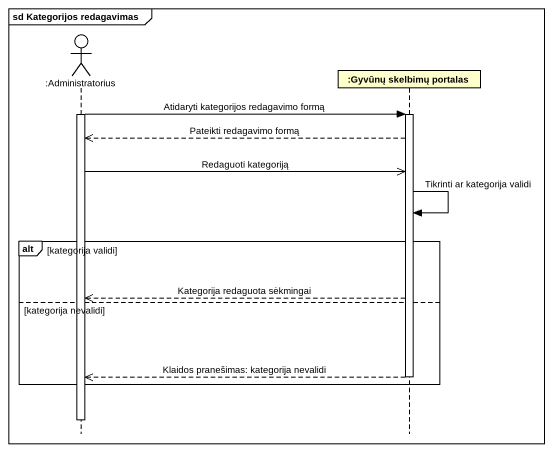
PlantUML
@startuml
mainframe sd Kategorijos redagavimas
hide footbox
actor ":Administratorius" as Administratorius
participant ":Gyvūnų skelbimų portalas" as Gyvūnų_skelbimų_portalas

activate Administratorius
Administratorius -> Gyvūnų_skelbimų_portalas : Atidaryti kategorijos redagavimo formą
activate Gyvūnų_skelbimų_portalas
Gyvūnų_skelbimų_portalas -->> Administratorius : Pateikti redagavimo formą
Administratorius ->> Gyvūnų_skelbimų_portalas : Redaguoti kategoriją
Gyvūnų_skelbimų_portalas -> Gyvūnų_skelbimų_portalas : Tikrinti ar kategorija validi
alt kategorija validi
  Gyvūnų_skelbimų_portalas -->> Administratorius : Kategorija redaguota sėkmingai
else kategorija nevalidi
  Gyvūnų_skelbimų_portalas -->> Administratorius : Klaidos pranešimas: kategorija nevalidi
  deactivate Gyvūnų_skelbimų_portalas
end
deactivate Administratorius
@enduml
